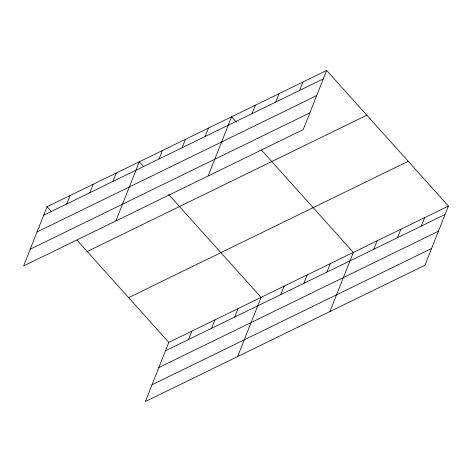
<?xml version="1.0" encoding="UTF-8"?>
<svg xmlns="http://www.w3.org/2000/svg" width="472" height="472" viewBox="0 0 472 472"><rect width="100%" height="100%" fill="white"/><g stroke="black" fill="none" stroke-linecap="round" stroke-linejoin="round"><path stroke-width="0.71" d="M326.636 70.452L47.029 206.777L23.6 265.942L303.213 129.623L326.636 70.452L448.4 206.057L424.971 265.223L145.364 401.548L168.787 342.377L448.4 206.057M66.753 203.969L70.092 195.532M89.822 192.723L93.161 184.281M112.891 181.472L116.23 173.035M115.87 220.961L139.299 161.79L143.706 166.704M159.023 158.981L162.368 150.544M182.092 147.736L185.431 139.299M205.161 136.491L208.5 128.048M208.14 175.973L231.569 116.802L236.472 122.26M251.995 113.652L255.334 105.215M275.76 102.064L279.105 93.627M188.517 339.569L191.856 331.132M299.531 90.476L302.871 82.04M211.586 328.323L214.925 319.886M234.655 317.078L237.994 308.641M237.634 356.561L261.063 297.389L168.699 194.535M280.787 294.581L284.126 286.144M303.856 283.336L307.195 274.899M326.925 272.09L330.264 263.653M329.904 311.573L353.333 252.402L261.458 150.09M373.759 249.257L377.098 240.82M397.524 237.67L400.864 229.233M421.289 226.082L424.635 217.645M43.684 215.214L323.296 78.895M37.058 231.953L316.665 95.633M30.226 249.204L309.838 112.879M87.208 251.523L366.821 115.203M128.608 297.631L408.221 161.306M165.448 350.814L445.061 214.494M158.822 367.558L438.429 231.233M151.99 384.804L431.603 248.484M47.029 206.777L51.436 211.686M76.918 240.065L168.787 342.377"/></g></svg>
